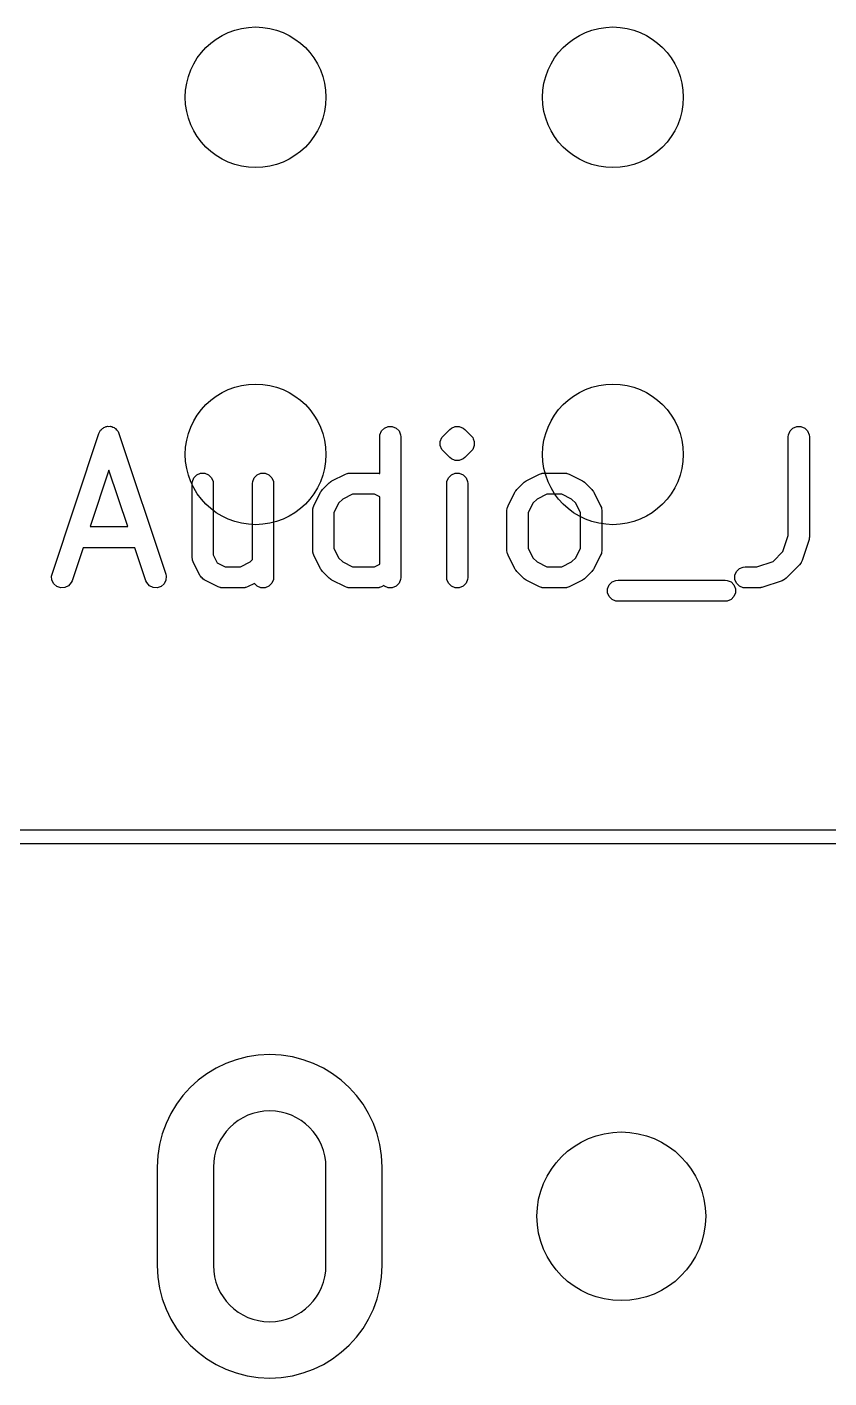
# Model space of a CAD drawing. Header units: inches. Extents: x 1.92 to 4.46, y -4.34 to -2.08.
# Drawn here: x 2.4297 to 2.6542, y -3.9429 to -3.5646 of the extents above; entities that cross this region are included whole.
import ezdxf

# ---------------------------------------------------------------- set-up
doc = ezdxf.new("R2010")
doc.units = ezdxf.units.IN
doc.header["$MEASUREMENT"] = 0
doc.layers.add('BLACK', color=250, linetype='CONTINUOUS')

msp = doc.modelspace()

# ---------------------------------------------------------------- linework, layer by layer
at = {"layer": 'BLACK', "linetype": 'CONTINUOUS'}
for p, q in [((2.45022, -3.6777), (2.45031, -3.67751)), ((2.45031, -3.67751), (2.45059, -3.67727)), ((2.45059, -3.67727), (2.45083, -3.67699)), ((2.45083, -3.67699), (2.45102, -3.6769)), ((2.45102, -3.6769), (2.45118, -3.67676)), ((2.45118, -3.67676), (2.45153, -3.67664)), ((2.45153, -3.67664), (2.45186, -3.67648)), ((2.45186, -3.67648), (2.45207, -3.67646)), ((2.45207, -3.67646), (2.45227, -3.67639)), ((2.45227, -3.67639), (2.45264, -3.67642)), ((2.45264, -3.67642), (2.45301, -3.67639)), ((2.45301, -3.67639), (2.45321, -3.67646)), ((2.45321, -3.67646), (2.45342, -3.67648)), ((2.45342, -3.67648), (2.45375, -3.67664)), ((2.45375, -3.67664), (2.45411, -3.67676)), ((2.45411, -3.67676), (2.45426, -3.6769)), ((2.45426, -3.6769), (2.45445, -3.67699)), ((2.45445, -3.67699), (2.4547, -3.67727)), ((2.4547, -3.67727), (2.45498, -3.67751)), ((2.45498, -3.67751), (2.45507, -3.6777)), ((2.52893, -3.67768), (2.52974, -3.67687)), ((2.52974, -3.67687), (2.53081, -3.67643)), ((2.53081, -3.67643), (2.53196, -3.67643)), ((2.53196, -3.67643), (2.53302, -3.67687)), ((2.53302, -3.67687), (2.53384, -3.67768)), ((2.54617, -3.67911), (2.54804, -3.67724)), ((2.54804, -3.67724), (2.54849, -3.67687)), ((2.54849, -3.67687), (2.54956, -3.67643)), ((2.54956, -3.67643), (2.55071, -3.67643)), ((2.55071, -3.67643), (2.55071, -3.67643)), ((2.55071, -3.67643), (2.55177, -3.67687)), ((2.55177, -3.67687), (2.55222, -3.67724)), ((2.55222, -3.67724), (2.55409, -3.67911)), ((2.64329, -3.67768), (2.6441, -3.67687)), ((2.6441, -3.67687), (2.64517, -3.67643)), ((2.64517, -3.67643), (2.64632, -3.67643)), ((2.64632, -3.67643), (2.64738, -3.67687)), ((2.64738, -3.67687), (2.6482, -3.67768)), ((2.43672, -3.71776), (2.44984, -3.67839)), ((2.44984, -3.67839), (2.45008, -3.67786)), ((2.45008, -3.67786), (2.45022, -3.6777)), ((2.45507, -3.6777), (2.45521, -3.67786)), ((2.45521, -3.67786), (2.45544, -3.67839)), ((2.45544, -3.67839), (2.46857, -3.71776)), ((2.52843, -3.67932), (2.52849, -3.67875)), ((2.52843, -3.68961), (2.52843, -3.67932)), ((2.52849, -3.67875), (2.52893, -3.67768)), ((2.53384, -3.67768), (2.53428, -3.67875)), ((2.53428, -3.67875), (2.53434, -3.67932)), ((2.53434, -3.67932), (2.53434, -3.71869)), ((2.54536, -3.68062), (2.5458, -3.67956)), ((2.54536, -3.68177), (2.54536, -3.68062)), ((2.5458, -3.67956), (2.54617, -3.67911)), ((2.55409, -3.67911), (2.55446, -3.67956)), ((2.55446, -3.67956), (2.5546, -3.6799)), ((2.5546, -3.6799), (2.5549, -3.68062)), ((2.5549, -3.68062), (2.5549, -3.68177)), ((2.64279, -3.67932), (2.64285, -3.67875)), ((2.64279, -3.70697), (2.64279, -3.67932)), ((2.64285, -3.67875), (2.64329, -3.67768)), ((2.6482, -3.67768), (2.64864, -3.67875)), ((2.64864, -3.67875), (2.6487, -3.67932)), ((2.6487, -3.67932), (2.6487, -3.70745)), ((2.5458, -3.68284), (2.54536, -3.68177)), ((2.54617, -3.68329), (2.5458, -3.68284)), ((2.54804, -3.68516), (2.54617, -3.68329)), ((2.55409, -3.68329), (2.55222, -3.68516)), ((2.55446, -3.68284), (2.55409, -3.68329)), ((2.5549, -3.68177), (2.55446, -3.68284)), ((2.45264, -3.68866), (2.44737, -3.70449)), ((2.45792, -3.70449), (2.45264, -3.68866)), ((2.54849, -3.68553), (2.54804, -3.68516)), ((2.54956, -3.68597), (2.54849, -3.68553)), ((2.55071, -3.68597), (2.54956, -3.68597)), ((2.54956, -3.68597), (2.54956, -3.68597)), ((2.55177, -3.68553), (2.55071, -3.68597)), ((2.55071, -3.68597), (2.55071, -3.68597)), ((2.55222, -3.68516), (2.55177, -3.68553)), ((2.47594, -3.69245), (2.47599, -3.69187)), ((2.47594, -3.71307), (2.47594, -3.69245)), ((2.47599, -3.69187), (2.47643, -3.69081)), ((2.47643, -3.69081), (2.47725, -3.68999)), ((2.47725, -3.68999), (2.47831, -3.68955)), ((2.47831, -3.68955), (2.47947, -3.68955)), ((2.47947, -3.68955), (2.48053, -3.68999)), ((2.48053, -3.68999), (2.48135, -3.69081)), ((2.48135, -3.69081), (2.48179, -3.69187)), ((2.48179, -3.69187), (2.48184, -3.69245)), ((2.48184, -3.69245), (2.48184, -3.71237)), ((2.49281, -3.69245), (2.49287, -3.69187)), ((2.49281, -3.71372), (2.49281, -3.69245)), ((2.49287, -3.69187), (2.49331, -3.69081)), ((2.49331, -3.69081), (2.49412, -3.68999)), ((2.49412, -3.68999), (2.49519, -3.68955)), ((2.49519, -3.68955), (2.49634, -3.68955)), ((2.49634, -3.68955), (2.4974, -3.68999)), ((2.4974, -3.68999), (2.49822, -3.69081)), ((2.49822, -3.69081), (2.49866, -3.69187)), ((2.49866, -3.69187), (2.49872, -3.69245)), ((2.49872, -3.69245), (2.49872, -3.71869)), ((2.51242, -3.69411), (2.5143, -3.69223)), ((2.5143, -3.69223), (2.51452, -3.69205)), ((2.51452, -3.69205), (2.51458, -3.69199)), ((2.51458, -3.69199), (2.51466, -3.69193)), ((2.51466, -3.69193), (2.51474, -3.69187)), ((2.51474, -3.69187), (2.51482, -3.69184)), ((2.51482, -3.69184), (2.51506, -3.69168)), ((2.51506, -3.69168), (2.51881, -3.68981)), ((2.51881, -3.68981), (2.51936, -3.6896)), ((2.51936, -3.6896), (2.51946, -3.68959)), ((2.51946, -3.68959), (2.51956, -3.68955)), ((2.51956, -3.68955), (2.52013, -3.68949)), ((2.52013, -3.68949), (2.52763, -3.68949)), ((2.52763, -3.68949), (2.52821, -3.68955)), ((2.52821, -3.68955), (2.52831, -3.68959)), ((2.52831, -3.68959), (2.52841, -3.6896)), ((2.52841, -3.6896), (2.52843, -3.68961)), ((2.54718, -3.69245), (2.54724, -3.69187)), ((2.54718, -3.71869), (2.54718, -3.69245)), ((2.54724, -3.69187), (2.54768, -3.69081)), ((2.54768, -3.69081), (2.54849, -3.68999)), ((2.54849, -3.68999), (2.54956, -3.68955)), ((2.54956, -3.68955), (2.55071, -3.68955)), ((2.55071, -3.68955), (2.55177, -3.68999)), ((2.55177, -3.68999), (2.55259, -3.69081)), ((2.55259, -3.69081), (2.55303, -3.69187)), ((2.55303, -3.69187), (2.55308, -3.69245)), ((2.55308, -3.69245), (2.55308, -3.71869)), ((2.56679, -3.69411), (2.56867, -3.69223)), ((2.56867, -3.69223), (2.56889, -3.69205)), ((2.56889, -3.69205), (2.56894, -3.69199)), ((2.56894, -3.69199), (2.56903, -3.69193)), ((2.56903, -3.69193), (2.56911, -3.69187)), ((2.56911, -3.69187), (2.56919, -3.69184)), ((2.56919, -3.69184), (2.56943, -3.69168)), ((2.56943, -3.69168), (2.57318, -3.68981)), ((2.57318, -3.68981), (2.57372, -3.6896)), ((2.57372, -3.6896), (2.57383, -3.68959)), ((2.57383, -3.68959), (2.57393, -3.68955)), ((2.57393, -3.68955), (2.5745, -3.68949)), ((2.5745, -3.68949), (2.58013, -3.68949)), ((2.58013, -3.68949), (2.5807, -3.68955)), ((2.5807, -3.68955), (2.5808, -3.68959)), ((2.5808, -3.68959), (2.58091, -3.6896)), ((2.58091, -3.6896), (2.58145, -3.68981)), ((2.58145, -3.68981), (2.5852, -3.69168)), ((2.5852, -3.69168), (2.58545, -3.69184)), ((2.58545, -3.69184), (2.58552, -3.69187)), ((2.58552, -3.69187), (2.5856, -3.69193)), ((2.5856, -3.69193), (2.58569, -3.69199)), ((2.58569, -3.69199), (2.58574, -3.69205)), ((2.58574, -3.69205), (2.58596, -3.69223)), ((2.58596, -3.69223), (2.58784, -3.69411)), ((2.50999, -3.69863), (2.51187, -3.69488)), ((2.51187, -3.69488), (2.51203, -3.69463)), ((2.51203, -3.69463), (2.51206, -3.69456)), ((2.51206, -3.69456), (2.51212, -3.69447)), ((2.51212, -3.69447), (2.51218, -3.69439)), ((2.51218, -3.69439), (2.51224, -3.69433)), ((2.51224, -3.69433), (2.51242, -3.69411)), ((2.52083, -3.6954), (2.51813, -3.69675)), ((2.52694, -3.6954), (2.52083, -3.6954)), ((2.52843, -3.69615), (2.52694, -3.6954)), ((2.52843, -3.71499), (2.52843, -3.69615)), ((2.56436, -3.69863), (2.56624, -3.69488)), ((2.56624, -3.69488), (2.56639, -3.69463)), ((2.56639, -3.69463), (2.56642, -3.69456)), ((2.56642, -3.69456), (2.56649, -3.69447)), ((2.56649, -3.69447), (2.56655, -3.69439)), ((2.56655, -3.69439), (2.56661, -3.69433)), ((2.56661, -3.69433), (2.56679, -3.69411)), ((2.5752, -3.6954), (2.5725, -3.69675)), ((2.57943, -3.6954), (2.5752, -3.6954)), ((2.58213, -3.69675), (2.57943, -3.6954)), ((2.58784, -3.69411), (2.58803, -3.69433)), ((2.58803, -3.69433), (2.58808, -3.69439)), ((2.58808, -3.69439), (2.58814, -3.69447)), ((2.58814, -3.69447), (2.58821, -3.69456)), ((2.58821, -3.69456), (2.58824, -3.69463)), ((2.58824, -3.69463), (2.58839, -3.69488)), ((2.58839, -3.69488), (2.59027, -3.69863)), ((2.50968, -3.69995), (2.50974, -3.69937)), ((2.50968, -3.71119), (2.50968, -3.69995)), ((2.50974, -3.69937), (2.50978, -3.69927)), ((2.50978, -3.69927), (2.50979, -3.69917)), ((2.50979, -3.69917), (2.50999, -3.69863)), ((2.51694, -3.69795), (2.51559, -3.70064)), ((2.51813, -3.69675), (2.51694, -3.69795)), ((2.56405, -3.69995), (2.56411, -3.69937)), ((2.56405, -3.71119), (2.56405, -3.69995)), ((2.56411, -3.69937), (2.56415, -3.69927)), ((2.56415, -3.69927), (2.56416, -3.69917)), ((2.56416, -3.69917), (2.56436, -3.69863)), ((2.57131, -3.69795), (2.56996, -3.70064)), ((2.5725, -3.69675), (2.57131, -3.69795)), ((2.58332, -3.69795), (2.58213, -3.69675)), ((2.58467, -3.70064), (2.58332, -3.69795)), ((2.59027, -3.69863), (2.59047, -3.69917)), ((2.59047, -3.69917), (2.59048, -3.69927)), ((2.59048, -3.69927), (2.59052, -3.69937)), ((2.59052, -3.69937), (2.59058, -3.69995)), ((2.59058, -3.69995), (2.59058, -3.71119)), ((2.51559, -3.70064), (2.51559, -3.7105)), ((2.56996, -3.70064), (2.56996, -3.7105)), ((2.58467, -3.7105), (2.58467, -3.70064)), ((2.44737, -3.70449), (2.45792, -3.70449)), ((2.64129, -3.71147), (2.64279, -3.70697)), ((2.6487, -3.70745), (2.64867, -3.70774)), ((2.64867, -3.70774), (2.64867, -3.70781)), ((2.4454, -3.7104), (2.44232, -3.71963)), ((2.45989, -3.7104), (2.4454, -3.7104)), ((2.46297, -3.71963), (2.45989, -3.7104)), ((2.50974, -3.71177), (2.50968, -3.71119)), ((2.51559, -3.7105), (2.51694, -3.71319)), ((2.56411, -3.71177), (2.56405, -3.71119)), ((2.56996, -3.7105), (2.57131, -3.71319)), ((2.58332, -3.71319), (2.58467, -3.7105)), ((2.59058, -3.71119), (2.59052, -3.71177)), ((2.63852, -3.71424), (2.64129, -3.71147)), ((2.64855, -3.70838), (2.64667, -3.714)), ((2.64861, -3.70809), (2.64855, -3.70838)), ((2.64864, -3.70802), (2.64861, -3.70809)), ((2.64865, -3.70792), (2.64864, -3.70802)), ((2.64867, -3.70781), (2.64865, -3.70792)), ((2.47599, -3.71365), (2.47594, -3.71307)), ((2.47603, -3.71374), (2.47599, -3.71365)), ((2.47604, -3.71385), (2.47603, -3.71374)), ((2.47625, -3.71439), (2.47604, -3.71385)), ((2.47812, -3.71814), (2.47625, -3.71439)), ((2.48184, -3.71237), (2.48297, -3.71462)), ((2.48297, -3.71462), (2.48521, -3.71574)), ((2.48944, -3.71574), (2.49214, -3.71439)), ((2.49214, -3.71439), (2.49281, -3.71372)), ((2.50978, -3.71187), (2.50974, -3.71177)), ((2.50979, -3.71197), (2.50978, -3.71187)), ((2.50999, -3.71252), (2.50979, -3.71197)), ((2.51187, -3.71626), (2.50999, -3.71252)), ((2.51694, -3.71319), (2.51813, -3.71439)), ((2.51813, -3.71439), (2.52083, -3.71574)), ((2.52694, -3.71574), (2.52843, -3.71499)), ((2.56415, -3.71187), (2.56411, -3.71177)), ((2.56416, -3.71197), (2.56415, -3.71187)), ((2.56436, -3.71252), (2.56416, -3.71197)), ((2.56624, -3.71626), (2.56436, -3.71252)), ((2.57131, -3.71319), (2.5725, -3.71439)), ((2.5725, -3.71439), (2.5752, -3.71574)), ((2.57943, -3.71574), (2.58213, -3.71439)), ((2.58213, -3.71439), (2.58332, -3.71319)), ((2.59027, -3.71252), (2.58839, -3.71626)), ((2.59047, -3.71197), (2.59027, -3.71252)), ((2.59048, -3.71187), (2.59047, -3.71197)), ((2.59052, -3.71177), (2.59048, -3.71187)), ((2.63402, -3.71574), (2.63852, -3.71424)), ((2.64596, -3.71516), (2.64221, -3.71891)), ((2.64632, -3.71471), (2.64596, -3.71516)), ((2.64637, -3.71461), (2.64632, -3.71471)), ((2.64643, -3.71453), (2.64637, -3.71461)), ((2.64667, -3.714), (2.64643, -3.71453)), ((2.43659, -3.71832), (2.43672, -3.71776)), ((2.43667, -3.71947), (2.43659, -3.71832)), ((2.46857, -3.71776), (2.4687, -3.71832)), ((2.4687, -3.71832), (2.46861, -3.71947)), ((2.47818, -3.71824), (2.47812, -3.71814)), ((2.4782, -3.71828), (2.47818, -3.71824)), ((2.47825, -3.71834), (2.4782, -3.71828)), ((2.47843, -3.71863), (2.47825, -3.71834)), ((2.47871, -3.71887), (2.47843, -3.71863)), ((2.47895, -3.71915), (2.47871, -3.71887)), ((2.48521, -3.71574), (2.48944, -3.71574)), ((2.49872, -3.71869), (2.49866, -3.71927)), ((2.51203, -3.71651), (2.51187, -3.71626)), ((2.51206, -3.71658), (2.51203, -3.71651)), ((2.51212, -3.71667), (2.51206, -3.71658)), ((2.51218, -3.71675), (2.51212, -3.71667)), ((2.51224, -3.71681), (2.51218, -3.71675)), ((2.51242, -3.71703), (2.51224, -3.71681)), ((2.5143, -3.71891), (2.51242, -3.71703)), ((2.51452, -3.71909), (2.5143, -3.71891)), ((2.51458, -3.71915), (2.51452, -3.71909)), ((2.52083, -3.71574), (2.52694, -3.71574)), ((2.53434, -3.71869), (2.53428, -3.71927)), ((2.54724, -3.71927), (2.54718, -3.71869)), ((2.55308, -3.71869), (2.55303, -3.71927)), ((2.56639, -3.71651), (2.56624, -3.71626)), ((2.56642, -3.71658), (2.56639, -3.71651)), ((2.56649, -3.71667), (2.56642, -3.71658)), ((2.56655, -3.71675), (2.56649, -3.71667)), ((2.56661, -3.71681), (2.56655, -3.71675)), ((2.56679, -3.71703), (2.56661, -3.71681)), ((2.56867, -3.71891), (2.56679, -3.71703)), ((2.56889, -3.71909), (2.56867, -3.71891)), ((2.56894, -3.71915), (2.56889, -3.71909)), ((2.5752, -3.71574), (2.57943, -3.71574)), ((2.58574, -3.71909), (2.58569, -3.71915)), ((2.58596, -3.71891), (2.58574, -3.71909)), ((2.58784, -3.71703), (2.58596, -3.71891)), ((2.58803, -3.71681), (2.58784, -3.71703)), ((2.58808, -3.71675), (2.58803, -3.71681)), ((2.58814, -3.71667), (2.58808, -3.71675)), ((2.58821, -3.71658), (2.58814, -3.71667)), ((2.58824, -3.71651), (2.58821, -3.71658)), ((2.58839, -3.71626), (2.58824, -3.71651)), ((2.62785, -3.71812), (2.62829, -3.71705)), ((2.62785, -3.71927), (2.62785, -3.71812)), ((2.62829, -3.71705), (2.62911, -3.71624)), ((2.62911, -3.71624), (2.63017, -3.7158)), ((2.63017, -3.7158), (2.63075, -3.71574)), ((2.63075, -3.71574), (2.63402, -3.71574)), ((2.64221, -3.71891), (2.64176, -3.71927)), ((2.43719, -3.7205), (2.43667, -3.71947)), ((2.43806, -3.72126), (2.43719, -3.7205)), ((2.43915, -3.72162), (2.43806, -3.72126)), ((2.4403, -3.72154), (2.43915, -3.72162)), ((2.44133, -3.72103), (2.4403, -3.72154)), ((2.44209, -3.72016), (2.44133, -3.72103)), ((2.44232, -3.71963), (2.44209, -3.72016)), ((2.4632, -3.72016), (2.46297, -3.71963)), ((2.46396, -3.72103), (2.4632, -3.72016)), ((2.46499, -3.72154), (2.46396, -3.72103)), ((2.46614, -3.72162), (2.46499, -3.72154)), ((2.46723, -3.72126), (2.46614, -3.72162)), ((2.4681, -3.7205), (2.46723, -3.72126)), ((2.46861, -3.71947), (2.4681, -3.7205)), ((2.47925, -3.71934), (2.47895, -3.71915)), ((2.4793, -3.71938), (2.47925, -3.71934)), ((2.47935, -3.7194), (2.4793, -3.71938)), ((2.47944, -3.71946), (2.47935, -3.7194)), ((2.48319, -3.72133), (2.47944, -3.71946)), ((2.48373, -3.72154), (2.48319, -3.72133)), ((2.48384, -3.72155), (2.48373, -3.72154)), ((2.48394, -3.72159), (2.48384, -3.72155)), ((2.48451, -3.72165), (2.48394, -3.72159)), ((2.49014, -3.72165), (2.48451, -3.72165)), ((2.49071, -3.72159), (2.49014, -3.72165)), ((2.49081, -3.72155), (2.49071, -3.72159)), ((2.49092, -3.72154), (2.49081, -3.72155)), ((2.49146, -3.72133), (2.49092, -3.72154)), ((2.49336, -3.72038), (2.49146, -3.72133)), ((2.49412, -3.72115), (2.49336, -3.72038)), ((2.49519, -3.72159), (2.49412, -3.72115)), ((2.49634, -3.72159), (2.49519, -3.72159)), ((2.4974, -3.72115), (2.49634, -3.72159)), ((2.49822, -3.72033), (2.4974, -3.72115)), ((2.49866, -3.71927), (2.49822, -3.72033)), ((2.51466, -3.71921), (2.51458, -3.71915)), ((2.51474, -3.71927), (2.51466, -3.71921)), ((2.51482, -3.7193), (2.51474, -3.71927)), ((2.51506, -3.71946), (2.51482, -3.7193)), ((2.51881, -3.72133), (2.51506, -3.71946)), ((2.51936, -3.72154), (2.51881, -3.72133)), ((2.51946, -3.72155), (2.51936, -3.72154)), ((2.51956, -3.72159), (2.51946, -3.72155)), ((2.52013, -3.72165), (2.51956, -3.72159)), ((2.52763, -3.72165), (2.52013, -3.72165)), ((2.52821, -3.72159), (2.52763, -3.72165)), ((2.52831, -3.72155), (2.52821, -3.72159)), ((2.52841, -3.72154), (2.52831, -3.72155)), ((2.52895, -3.72133), (2.52841, -3.72154)), ((2.5296, -3.72101), (2.52895, -3.72133)), ((2.52974, -3.72115), (2.5296, -3.72101)), ((2.53081, -3.72159), (2.52974, -3.72115)), ((2.53196, -3.72159), (2.53081, -3.72159)), ((2.53302, -3.72115), (2.53196, -3.72159)), ((2.53384, -3.72033), (2.53302, -3.72115)), ((2.53428, -3.71927), (2.53384, -3.72033)), ((2.54768, -3.72033), (2.54724, -3.71927)), ((2.54849, -3.72115), (2.54768, -3.72033)), ((2.54956, -3.72159), (2.54849, -3.72115)), ((2.55071, -3.72159), (2.54956, -3.72159)), ((2.55177, -3.72115), (2.55071, -3.72159)), ((2.55259, -3.72033), (2.55177, -3.72115)), ((2.55303, -3.71927), (2.55259, -3.72033)), ((2.56903, -3.71921), (2.56894, -3.71915)), ((2.56911, -3.71927), (2.56903, -3.71921)), ((2.56919, -3.7193), (2.56911, -3.71927)), ((2.56943, -3.71946), (2.56919, -3.7193)), ((2.57318, -3.72133), (2.56943, -3.71946)), ((2.57372, -3.72154), (2.57318, -3.72133)), ((2.57383, -3.72155), (2.57372, -3.72154)), ((2.57393, -3.72159), (2.57383, -3.72155)), ((2.5745, -3.72165), (2.57393, -3.72159)), ((2.58013, -3.72165), (2.5745, -3.72165)), ((2.5807, -3.72159), (2.58013, -3.72165)), ((2.5808, -3.72155), (2.5807, -3.72159)), ((2.58091, -3.72154), (2.5808, -3.72155)), ((2.58145, -3.72133), (2.58091, -3.72154)), ((2.5852, -3.71946), (2.58145, -3.72133)), ((2.58545, -3.7193), (2.5852, -3.71946)), ((2.58552, -3.71927), (2.58545, -3.7193)), ((2.5856, -3.71921), (2.58552, -3.71927)), ((2.58569, -3.71915), (2.5856, -3.71921)), ((2.59223, -3.72187), (2.59267, -3.7208)), ((2.59223, -3.72302), (2.59223, -3.72187)), ((2.59267, -3.7208), (2.59349, -3.71999)), ((2.59349, -3.71999), (2.59455, -3.71955)), ((2.59455, -3.71955), (2.59513, -3.71949)), ((2.59513, -3.71949), (2.62512, -3.71949)), ((2.62512, -3.71949), (2.6257, -3.71955)), ((2.6257, -3.71955), (2.62676, -3.71999)), ((2.62676, -3.71999), (2.62758, -3.7208)), ((2.62758, -3.7208), (2.62802, -3.72187)), ((2.62829, -3.72033), (2.62785, -3.71927)), ((2.62802, -3.72187), (2.62802, -3.72302)), ((2.62911, -3.72115), (2.62829, -3.72033)), ((2.63017, -3.72159), (2.62911, -3.72115)), ((2.63075, -3.72165), (2.63017, -3.72159)), ((2.6345, -3.72165), (2.63075, -3.72165)), ((2.63479, -3.72162), (2.6345, -3.72165)), ((2.63486, -3.72162), (2.63479, -3.72162)), ((2.63497, -3.7216), (2.63486, -3.72162)), ((2.63507, -3.72159), (2.63497, -3.7216)), ((2.63514, -3.72156), (2.63507, -3.72159)), ((2.63543, -3.72149), (2.63514, -3.72156)), ((2.64105, -3.71962), (2.63543, -3.72149)), ((2.64158, -3.71938), (2.64105, -3.71962)), ((2.64166, -3.71931), (2.64158, -3.71938)), ((2.64176, -3.71927), (2.64166, -3.71931)), ((2.59267, -3.72408), (2.59223, -3.72302)), ((2.59349, -3.7249), (2.59267, -3.72408)), ((2.59455, -3.72534), (2.59349, -3.7249)), ((2.59513, -3.7254), (2.59455, -3.72534)), ((2.62512, -3.7254), (2.59513, -3.7254)), ((2.6257, -3.72534), (2.62512, -3.7254)), ((2.62676, -3.7249), (2.6257, -3.72534)), ((2.62758, -3.72408), (2.62676, -3.7249)), ((2.62802, -3.72302), (2.62758, -3.72408)), ((2.40783, -3.78937), (2.83228, -3.78937)), ((2.83031, -3.79331), (2.4039, -3.79331)), ((2.46614, -3.88386), (2.46614, -3.91142)), ((2.48189, -3.88386), (2.48189, -3.91142)), ((2.51339, -3.91142), (2.51339, -3.88386)), ((2.52913, -3.91142), (2.52913, -3.88386))]:
    msp.add_line(p, q, dxfattribs=at)
at = {"layer": 'BLACK'}
for centre, radius in [((2.4937, -3.58425), 0.01969), ((2.4937, -3.58425), 0.01969), ((2.5937, -3.58425), 0.01969), ((2.5937, -3.58425), 0.01969), ((2.4937, -3.68425), 0.01969), ((2.4937, -3.68425), 0.01969), ((2.5937, -3.68425), 0.01969), ((2.5937, -3.68425), 0.01969), ((2.59606, -3.89764), 0.02362), ((2.59606, -3.89764), 0.02362)]:
    msp.add_circle(centre, radius, dxfattribs=at)
for centre, radius, start, end in [((2.49764, -3.88386), 0.0315, 0, 180), ((2.49764, -3.88386), 0.01575, 0, 180), ((2.49764, -3.91142), 0.0315, -180, 0), ((2.49764, -3.91142), 0.01575, -180, 0)]:
    msp.add_arc(centre, radius, start, end, dxfattribs=at)

doc.saveas('drawing.dxf')
